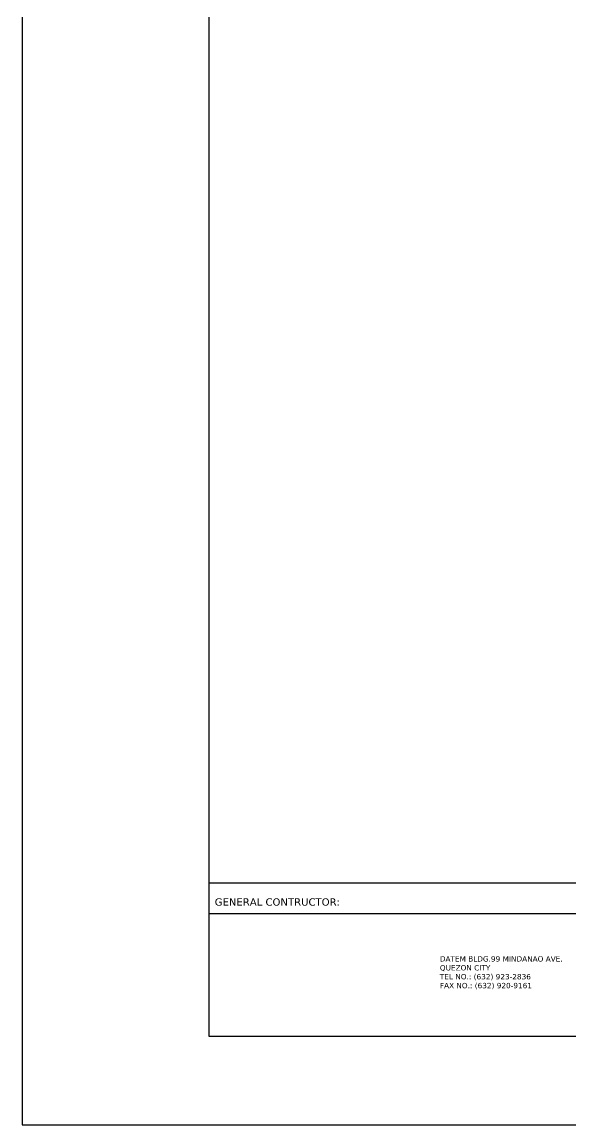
# Model space of a CAD drawing. Header units: inches. Extents: x -189245 to 740841, y -215444 to 469401.
# Drawn here: x 45901 to 63812, y 109162 to 145128 of the extents above; entities that cross this region are included whole.
import ezdxf

# ---------------------------------------------------------------- set-up
doc = ezdxf.new("R2010")
doc.units = ezdxf.units.IN
doc.header["$LTSCALE"] = 10
doc.header["$MEASUREMENT"] = 0
doc.styles.add('loudet_font200', font='romans.shx')

msp = doc.modelspace()

# ---------------------------------------------------------------- linework, layer by layer
at = {"layer": 'Defpoints', "color": 5}
msp.add_line((51994.40806, 117061.63702), (147194.40806, 117061.63702), dxfattribs=at)
at = {"layer": 'Defpoints'}
msp.add_line((51994.40806, 116053.10479), (147194.40806, 116053.10479), dxfattribs=at)
at = {"layer": 'Defpoints', "color": 2}
msp.add_lwpolyline([(45901.40806, 109161.63702), (150901.40806, 109161.63702), (150901.40806, 183411.63702), (45901.40806, 183411.63702)], close=True, dxfattribs=at)
at = {"layer": 'Defpoints', "color": 5}
msp.add_lwpolyline([(51994.40806, 112061.63702), (147194.40806, 112061.63702), (147194.40806, 180511.63702), (51994.40806, 180511.63702)], close=True, dxfattribs=at)

# ---------------------------------------------------------------- texts
at = {"layer": 'Defpoints', "linetype": 'Continuous', "attachment_point": 1, "style": 'loudet_font200'}
for s, insert, char_height, width in [('{\\fVerdana|b0|i0|c0|p34;GENERAL CONTRUCTOR:}', (52188.98095, 116552.03758), 239.5008, 4543.466049), ('{\\fVerdana|b0|i0|c0|p34;\\P\\H0.66667x;DATEM BLDG.99 MINDANAO AVE. QUEZON CITY\\PTEL NO.: (632) 923-2836\\PFAX NO.: (632) 920-9161}', (59534.21655, 115099.17735), 261.0175128, 4684.0400502)]:
    msp.add_mtext(s, dxfattribs=dict(at, insert=insert, char_height=char_height, width=width))

doc.saveas('drawing.dxf')
